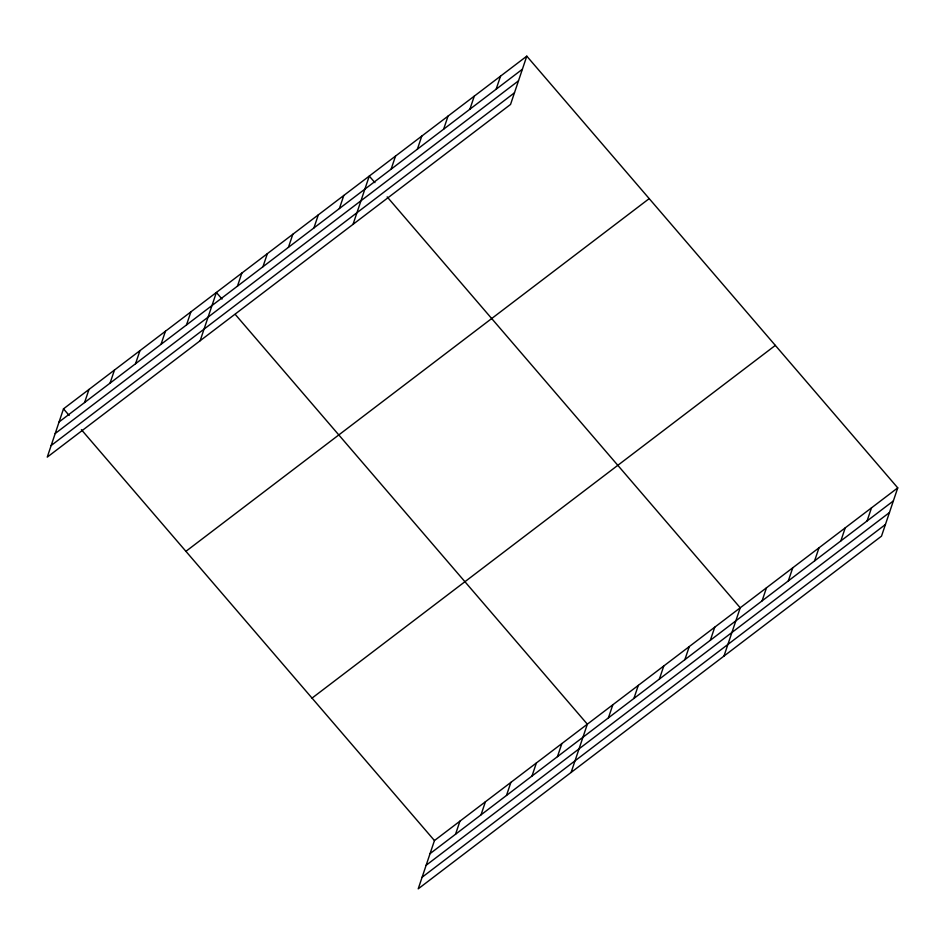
<?xml version="1.0" encoding="UTF-8"?>
<svg xmlns="http://www.w3.org/2000/svg" width="945" height="945" viewBox="0 0 945 945"><rect width="100%" height="100%" fill="white"/><g stroke="black" fill="none" stroke-linecap="round" stroke-linejoin="round"><path stroke-width="1.42" d="M526.79 56.157L63.492 408.854L47.25 457.132L510.548 104.434L526.79 56.157L897.75 487.868L881.508 536.146L418.21 888.843L434.452 840.566L897.75 487.868M84.577 402.535L88.984 389.458M110.057 383.138L114.463 370.062M135.537 363.731L139.943 350.666M161.028 344.334L165.422 331.258M186.508 324.938L190.902 311.862M200.139 340.743L216.381 292.466L222.04 299.045M237.467 286.146L241.861 273.07M262.946 266.738L267.352 253.673M288.426 247.342L292.832 234.265M313.917 227.946L318.311 214.869M339.397 208.55L343.791 195.473M353.028 224.355L369.271 176.077L374.929 182.645M391.124 169.167L395.53 156.09M417.383 149.18L421.777 136.104M443.63 129.193L448.036 116.117M469.889 109.207L474.284 96.13M496.137 89.22L500.543 76.143M455.537 834.246L459.931 821.17M481.017 814.838L485.411 801.773M506.496 795.442L510.891 782.365M531.976 776.046L536.382 762.969M557.456 756.65L561.862 743.573M571.099 772.455L587.341 724.177L235.222 314.378M608.426 717.846L612.821 704.781M633.906 698.449L638.3 685.373M659.386 679.053L663.78 665.977M684.865 659.657L689.271 646.581M710.345 640.261L714.751 627.185M723.976 656.066L740.23 607.789L387.166 196.891M762.083 600.866L766.478 587.802M788.331 580.88L792.737 567.815M814.59 560.893L818.984 547.828M840.849 540.906L845.243 527.842M867.097 520.919L871.491 507.855M59.098 421.931L522.396 69.233M55.188 433.542L518.486 80.845M51.16 445.52L514.458 92.811M185.917 551.325L649.215 198.615M312.039 698.107L775.337 345.397M430.058 853.642L893.356 500.944M426.148 865.254L889.446 512.556M422.12 877.232L885.418 524.522M63.492 408.854L69.15 415.434M81.388 429.68L434.452 840.566"/></g></svg>
